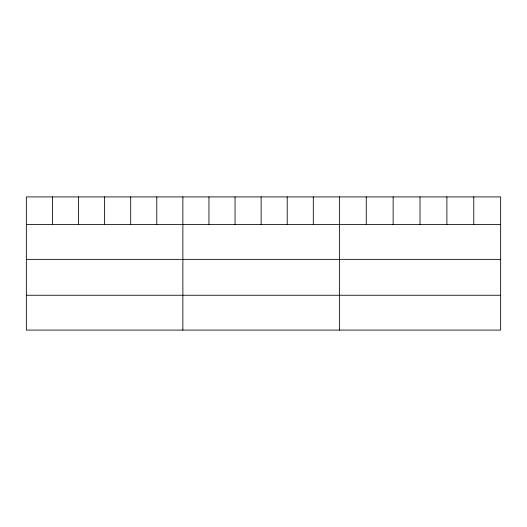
<?xml version="1.0" encoding="UTF-8"?>
<svg xmlns="http://www.w3.org/2000/svg" width="527" height="527" viewBox="0 0 527 527"><rect width="100%" height="100%" fill="white"/><g stroke="black" fill="none" stroke-linecap="round" stroke-linejoin="round"><path stroke-width="0.79" d="M500.65 224.528L500.65 330.086L26.35 330.086L26.35 196.914L500.65 196.914L500.65 224.528L26.35 224.528M26.35 259.363L500.65 259.363M26.35 295.252L500.65 295.252M473.773 196.914L473.773 224.528M446.896 196.914L446.896 224.528M420.019 196.914L420.019 224.528M393.142 196.914L393.142 224.528M366.265 196.914L366.265 224.528M339.388 196.914L339.388 330.086M313.301 196.914L313.301 224.528M287.215 196.914L287.215 224.528M261.128 196.914L261.128 224.528M235.042 196.914L235.042 224.528M208.955 196.914L208.955 224.528M182.869 196.914L182.869 330.086M156.782 196.914L156.782 224.528M130.696 196.914L130.696 224.528M104.609 196.914L104.609 224.528M78.523 196.914L78.523 224.528M52.436 196.914L52.436 224.528"/></g></svg>
